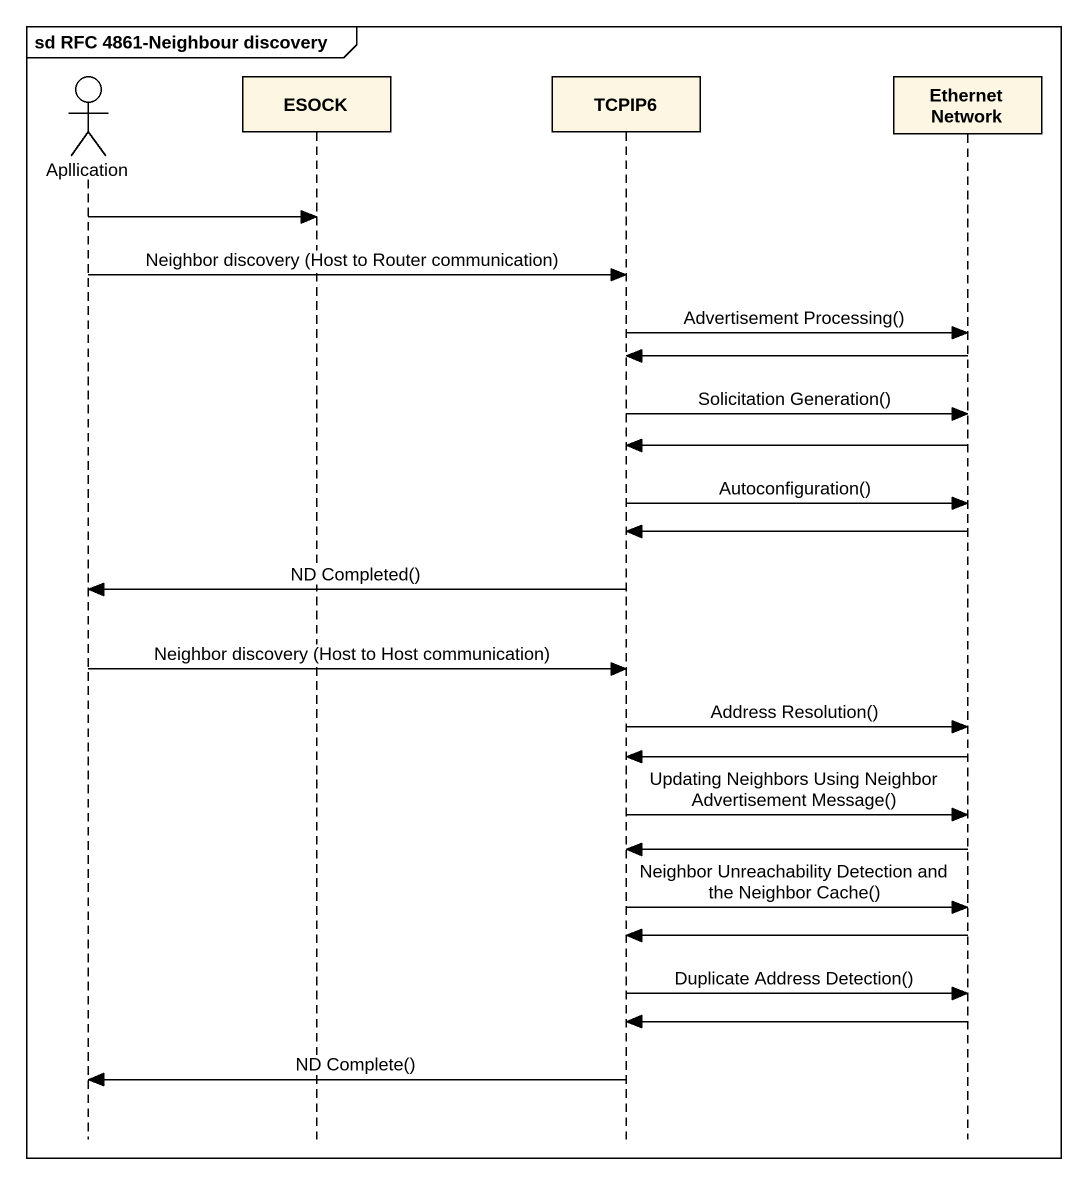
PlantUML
@startuml
mainframe sd RFC 4861-Neighbour discovery
hide footbox
actor Apllication
participant ESOCK
participant TCPIP6
participant "Ethernet Network" as Ethernet_Network

Apllication -> ESOCK
Apllication -> TCPIP6 : Neighbor discovery (Host to Router communication)
TCPIP6 -> Ethernet_Network : Advertisement Processing()
Ethernet_Network -> TCPIP6
TCPIP6 -> Ethernet_Network : Solicitation Generation()
Ethernet_Network -> TCPIP6
TCPIP6 -> Ethernet_Network : Autoconfiguration()
Ethernet_Network -> TCPIP6
TCPIP6 -> Apllication : ND Completed()
Apllication -> TCPIP6 : Neighbor discovery (Host to Host communication)
TCPIP6 -> Ethernet_Network : Address Resolution()
Ethernet_Network -> TCPIP6
TCPIP6 -> Ethernet_Network : Updating Neighbors Using Neighbor Advertisement Message()
Ethernet_Network -> TCPIP6
TCPIP6 -> Ethernet_Network : Neighbor Unreachability Detection and the Neighbor Cache()
Ethernet_Network -> TCPIP6
TCPIP6 -> Ethernet_Network : Duplicate Address Detection()
Ethernet_Network -> TCPIP6
TCPIP6 -> Apllication : ND Complete()
@enduml
